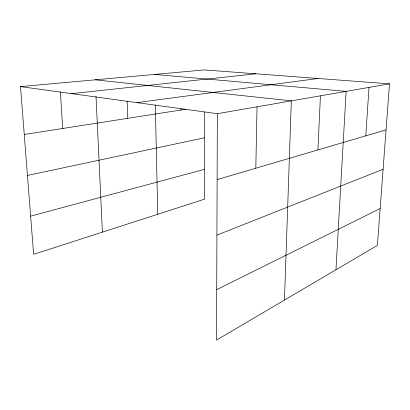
<?xml version="1.0" encoding="UTF-8"?>
<svg xmlns="http://www.w3.org/2000/svg" width="410" height="410" viewBox="0 0 410 410"><rect width="100%" height="100%" fill="white"/><g stroke="black" fill="none" stroke-linecap="round" stroke-linejoin="round"><path stroke-width="0.61" d="M389.5 83.85L217.351 113.698L216.541 340.074L377.395 245.38L389.5 83.85L204.303 69.925L20.5 86.602L33.62 254.349L204.544 199.157L204.38 112.017M255.804 168.213L257.044 106.815M284.473 300.084L291.336 100.87L95.233 79.822M317.919 149.922L320.435 95.822M335.949 269.775L346.142 91.368L154.631 74.43M365.792 135.828L369.015 87.402M216.721 289.634L380.157 208.526M216.916 235.135L383.099 169.274M217.115 179.6L386.051 129.862M30.637 216.162L204.487 169.34M27.45 175.434L204.431 137.801M24.246 134.485L186.032 109.219M136.904 102.623L318.042 78.474M71.642 93.639L255.891 73.805M20.5 86.602L217.351 113.698M60.398 91.871L62.658 128.484M96.012 96.36L102.397 232.142M127.141 101.157L127.73 118.326M155.318 105.052L157.763 214.266M180.959 108.747L180.969 110.008"/></g></svg>
